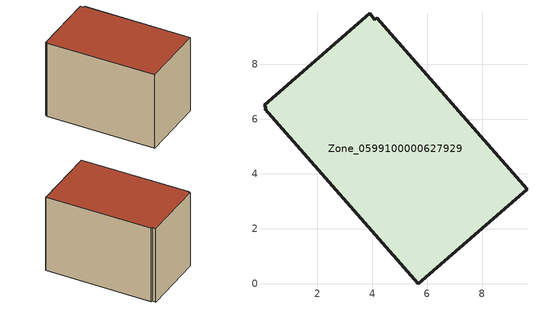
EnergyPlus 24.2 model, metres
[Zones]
Zone_0599100000627929
 floor ground (C_G): 0.05,6.51 3.9,9.85 4.1,9.63 4.17,9.69 9.64,3.44 5.67,0 0.08,6.37 0.13,6.42 z0
 wall outside (C_F): 9.64,3.44 4.17,9.69 4.1,9.63 3.9,9.85 0.05,6.51 0.13,6.42 0.08,6.37 5.67,0 9.64,3.44 z0:6.12
 roof outside (C_R): 0.13,6.42 0.08,6.37 5.67,0 9.64,3.44 4.17,9.69 4.1,9.63 3.9,9.85 0.05,6.51 z6.12
[BUILDING]
Pand.0599100000627929: North Axis=0; Terrain=City; Loads Convergence Tolerance Value=0.04; Temperature Convergence Tolerance Value=0.4; Solar Distribution=FullExterior; Maximum Number of Warmup Days=25; Minimum Number of Warmup Days=1
[Site:Location]
Rotterdam.The.Hague.AP_ZH_NLD Design_Conditions: Latitude=51.96; Longitude=4.45; Time Zone=1; Elevation=-4.5
[SITE:GROUNDTEMPERATURE:BUILDINGSURFACE]
18, 18, 18, 18, 18, 18, 18, 18, 18, 18, 18, 18
[MATERIAL] Thermal Absorptance=0.9; Solar Absorptance=0.7; Visible Absorptance=0.7
Name | Roughness | Thickness | Conductivity | Density | Specific Heat
G.TI.1946 | MediumSmooth | 0.15 | 1 | 540 | 1210
F.TI.1946 | Rough | 0.3 | 0.857143 | 1920 | 840
R.TI.1946 | MediumRough | 0.2 | 0.1 | 1500 | 1000
[CONSTRUCTION]
C_G: G.TI.1946
C_F: F.TI.1946
C_R: R.TI.1946
[ZONE]
Zone_0599100000627929: Type=1; Multiplier=1; Ceiling Height=Autocalculate; Volume=Autocalculate; Floor Area=autocalculate; Part of Total Floor Area=Yes
[ZONEINFILTRATION:DESIGNFLOWRATE]
Infil_Zone_0599100000627929: Zone or ZoneList or Space or SpaceList=Zone_0599100000627929; Schedule=AlwaysOn; Design Flow Rate Calculation Method=Flow/Area; Flow Rate per Floor Area=0.003; Constant Term Coefficient=1; Temperature Term Coefficient=0; Velocity Term Coefficient=0; Velocity Squared Term Coefficient=0
[HVACTEMPLATE:ZONE:IDEALLOADSAIRSYSTEM]
Zone_0599100000627929: Maximum Heating Supply Air Temperature=50; Minimum Cooling Supply Air Temperature=13; Maximum Heating Supply Air Humidity Ratio=0.0156; Minimum Cooling Supply Air Humidity Ratio=0.0077; Heating Limit=NoLimit; Cooling Limit=NoLimit; Dehumidification Control Type=ConstantSensibleHeatRatio; Cooling Sensible Heat Ratio=0.7; Dehumidification Setpoint=60; Humidification Control Type=None; Humidification Setpoint=30; Outdoor Air Method=None; Outdoor Air Flow Rate per Person=0.00944; Outdoor Air Flow Rate per Zone Floor Area=0; Outdoor Air Flow Rate per Zone=0; Demand Controlled Ventilation Type=None; Outdoor Air Economizer Type=NoEconomizer; Heat Recovery Type=None; Sensible Heat Recovery Effectiveness=0.7; Latent Heat Recovery Effectiveness=0.65
[ZONECONTROL:THERMOSTAT]
ThermostatControl_Zone_0599100000627929: Zone or ZoneList=Zone_0599100000627929; Control Type Schedule=DualSetpointControlType; Control 1=Thermostat_Zone_0599100000627929; Temperature Difference Between Cutout And Setpoint=0
[THERMOSTATSETPOINT:DUALSETPOINT]
Thermostat_Zone_0599100000627929: Heating Setpoint Temperature Schedule=HeatingSetpoint_Zone_0599100000627929; Cooling Setpoint Temperature Schedule=CoolingSetpoint_Zone_0599100000627929
[SCHEDULE:COMPACT]
HeatingSetpoint_Zone_0599100000627929: Through: 12/31, For: AllDays, Until: 24:00, 21
CoolingSetpoint_Zone_0599100000627929: Through: 12/31, For: AllDays, Until: 24:00, 24
DualSetpointControlType: Through: 12/31, For: AllDays, Until: 24:00, 4
AlwaysOn: Through: 12/31, For: AllDays, Until: 24:00, 1
